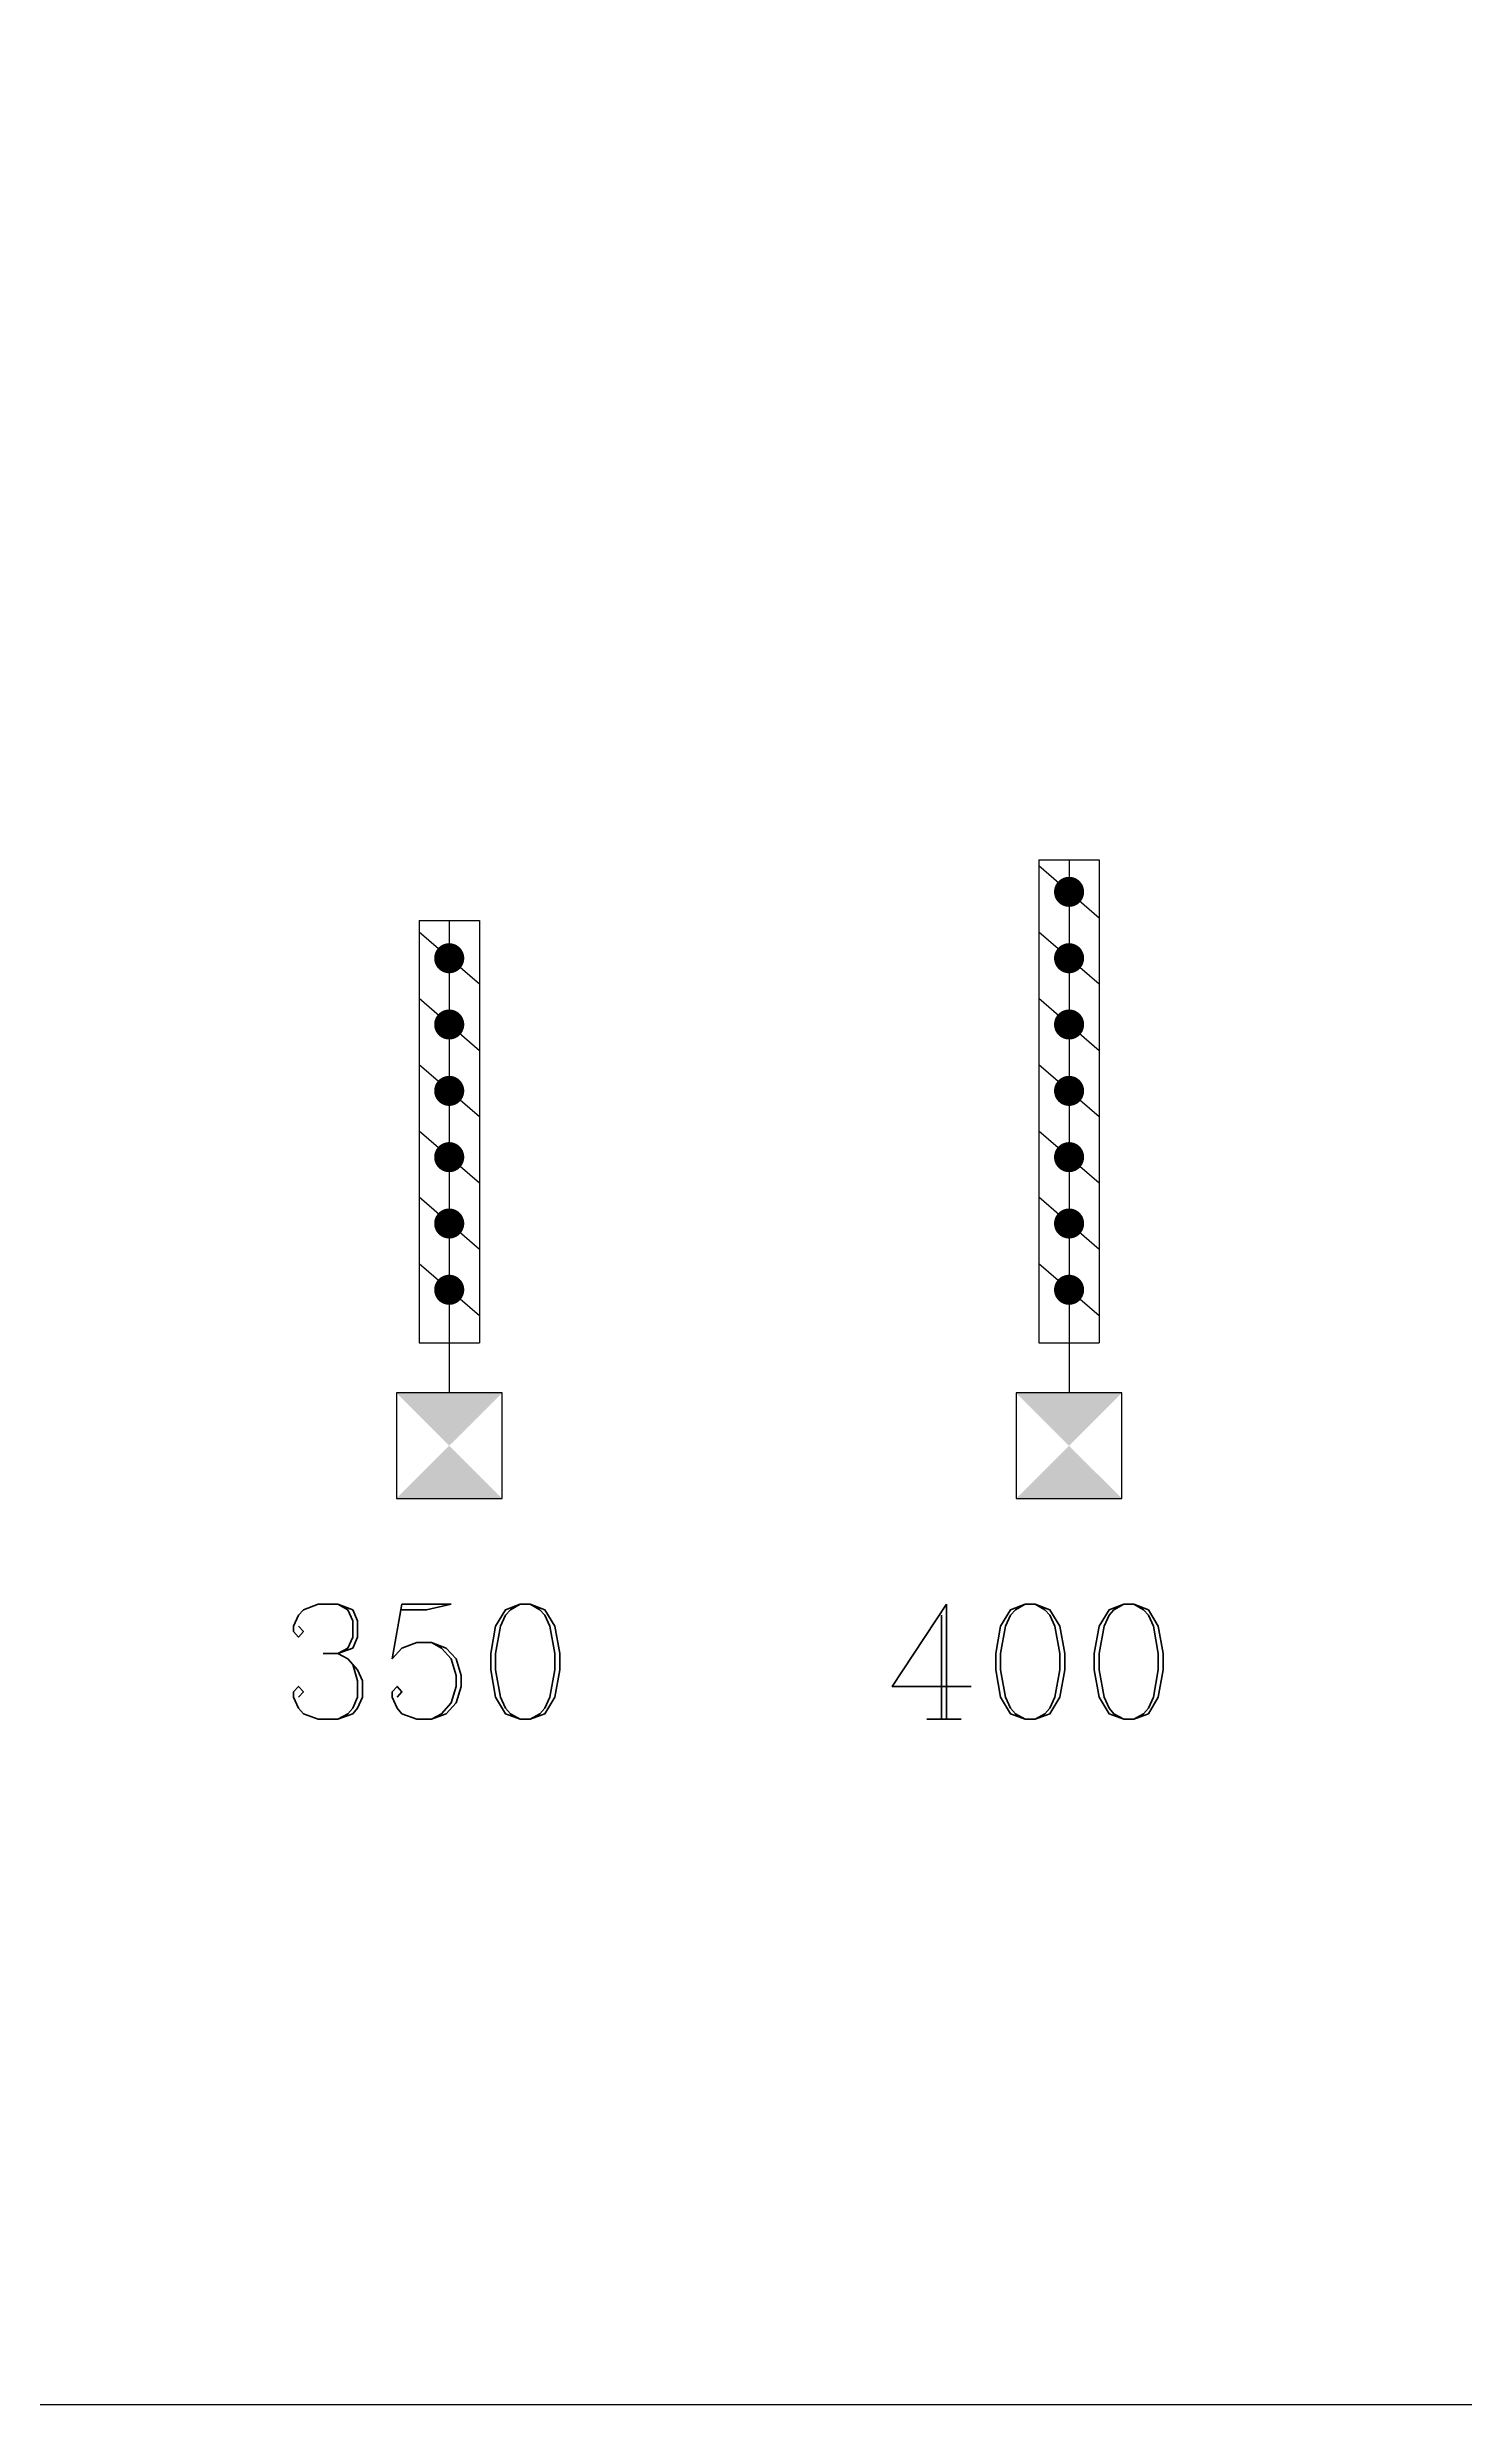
# Model space of a CAD drawing. Extents: x 462150 to 608263, y 35809 to 85242.
# Drawn here: x 511970 to 513144, y 66699 to 68653 of the extents above; entities that cross this region are included whole.
import ezdxf

# ---------------------------------------------------------------- set-up
doc = ezdxf.new("R2010")
doc.units = 0
doc.header["$LTSCALE"] = 500
doc.header["$MEASUREMENT"] = 0
for name, color, linetype in [('AC-DAMPER', 2, 'Continuous'), ('AC.VD.', 41, 'Continuous'), ('PL-W-TEXT', 7, 'Continuous')]:
    doc.layers.add(name, color=color, linetype=linetype)
doc.styles.add('FF-LOOP', font='romanc.shx', dxfattribs={"height": 2})
doc.styles.add('ROMAND', font='sanss___.ttf', dxfattribs={"height": 0.3})
doc.styles.add('ROMANS', font='romans.shx', dxfattribs={"width": 0.8, "height": 100})

# ---------------------------------------------------------------- blocks, each defined once
blk = doc.blocks.new('MD-350')
at = {"layer": 'AC-DAMPER'}
for p, q in [((129.1, 43.8), (41.6, 43.8)), ((41.6, 43.8), (41.6, -43.8)), ((129.1, -43.8), (129.1, 43.8)), ((-350, -25), (-350, 25)), ((-350, 25), (0, 25)), ((-297, 25), (-340.3, -25)), ((-242, 25), (-285.3, -25)), ((-187.1, 25), (-230.4, -25)), ((-132.1, 25), (-175.4, -25)), ((-77.2, 25), (-120.5, -25)), ((-22.2, 25), (-65.5, -25)), ((0, -25), (0, 25)), ((-350, 0), (41.6, 0)), ((-350, -25), (0, -25)), ((41.6, -43.8), (129.1, -43.8))]:
    blk.add_line(p, q, dxfattribs=at)
at = {"layer": 'AC-DAMPER', "const_width": 12.5}
for points in [[(-318.6, 6.2, -1), (-318.6, -6.2, -1)], [(-263.7, 6.2, -1), (-263.7, -6.2, -1)], [(-208.7, 6.2, -1), (-208.7, -6.2, -1)], [(-153.8, 6.2, -1), (-153.8, -6.2, -1)], [(-98.8, 6.2, -1), (-98.8, -6.2, -1)], [(-43.9, 6.2, -1), (-43.9, -6.2, -1)]]:
    blk.add_lwpolyline(points, format="xyb", close=True, dxfattribs=at)
at = {"layer": 'AC-DAMPER'}
blk.add_solid([(41.6, -43.8), (41.6, 43.8), (129.1, 43.8), (129.1, -43.8)], dxfattribs=at)
at = {"layer": 'AC-DAMPER', "text_generation_flag": 4, "width": 1}
for style, p in [('ROMANS', (41.6, 43.8)), ('ROMANS', (41.6, 0.5)), ('ROMAND', (41.6, -43.8))]:
    blk.add_text('a', height=0.005, rotation=90, dxfattribs=dict(at, style=style)).set_placement(p)
blk = doc.blocks.new('MD-400')
at = {"layer": 'AC-DAMPER'}
for p, q in [((129.1, 43.8), (41.6, 43.8)), ((41.6, 43.8), (41.6, -43.8)), ((129.1, -43.8), (129.1, 43.8)), ((-400, -25), (-400, 25)), ((-400, 25), (0, 25)), ((-351.9, 25), (-395.2, -25)), ((-297, 25), (-340.3, -25)), ((-242, 25), (-285.3, -25)), ((-187.1, 25), (-230.4, -25)), ((-132.1, 25), (-175.4, -25)), ((-77.2, 25), (-120.5, -25)), ((-22.2, 25), (-65.5, -25)), ((0, -25), (0, 25)), ((-400, 0), (41.6, 0)), ((-400, -25), (0, -25)), ((41.6, -43.8), (129.1, -43.8))]:
    blk.add_line(p, q, dxfattribs=at)
at = {"layer": 'AC-DAMPER', "const_width": 12.5}
for points in [[(-373.6, 6.2, -1), (-373.6, -6.2, -1)], [(-318.6, 6.2, -1), (-318.6, -6.2, -1)], [(-263.7, 6.2, -1), (-263.7, -6.2, -1)], [(-208.7, 6.2, -1), (-208.7, -6.2, -1)], [(-153.8, 6.2, -1), (-153.8, -6.2, -1)], [(-98.8, 6.2, -1), (-98.8, -6.2, -1)], [(-43.9, 6.2, -1), (-43.9, -6.2, -1)]]:
    blk.add_lwpolyline(points, format="xyb", close=True, dxfattribs=at)
at = {"layer": 'AC-DAMPER'}
blk.add_solid([(41.6, -43.8), (41.6, 43.8), (129.1, 43.8), (129.1, -43.8)], dxfattribs=at)
at = {"layer": 'AC-DAMPER', "text_generation_flag": 4, "width": 1}
for style, p in [('ROMANS', (41.6, 43.8)), ('ROMANS', (41.6, 0.5)), ('ROMAND', (41.6, -43.8))]:
    blk.add_text('a', height=0.005, rotation=90, dxfattribs=dict(at, style=style)).set_placement(p)

msp = doc.modelspace()

# ---------------------------------------------------------------- linework, layer by layer
msp.add_lwpolyline([(509405.5, 70606), (523222.2, 70606), (523222.2, 66699.1), (509405.5, 66699.1)], close=True)

# ---------------------------------------------------------------- block references
at = {"layer": 'AC.VD.', "rotation": 270}
for name, p in [('MD-400', (512816.4, 67579.1)), ('MD-350', (512302.9, 67579.1))]:
    msp.add_blockref(name, p, dxfattribs=at)

# ---------------------------------------------------------------- texts
at = {"layer": 'PL-W-TEXT', "style": 'FF-LOOP'}
for s, p in [('350', (512161.7, 67267.2)), ('400', (512661.7, 67267.2))]:
    msp.add_text(s, height=95.26, dxfattribs=at).set_placement(p)

doc.saveas('drawing.dxf')
